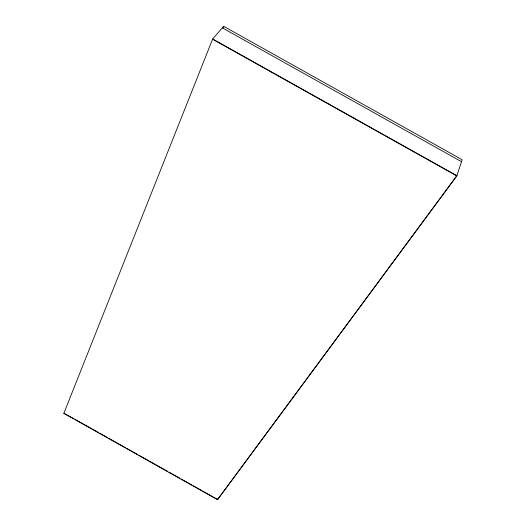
<?xml version="1.0" encoding="UTF-8"?>
<svg xmlns="http://www.w3.org/2000/svg" width="526" height="526" viewBox="0 0 526 526"><rect width="100%" height="100%" fill="white"/><g stroke="black" fill="none" stroke-linecap="round" stroke-linejoin="round"><path stroke-width="0.79" d="M456.805 175.927L462.157 159.746L223.681 26.3L212.497 39.187L456.805 175.927L217.521 499.7L63.843 413.344L212.675 38.983L456.89 175.671L217.632 499.463L202.628 491.028M223.07 27.825L223.681 26.3M217.521 499.7L218.31 498.004M63.843 413.344L73.995 418.749M222.334 27.852L461.512 161.699M75.422 419.551L98.29 432.398M99.723 433.2L107.58 437.619M109.014 438.421L125.451 447.659M126.878 448.461L137.595 454.484M139.028 455.292L167.61 471.355M169.037 472.157L179.76 478.18M181.187 478.982L191.905 485.005M193.338 485.807L201.195 490.225"/></g></svg>
